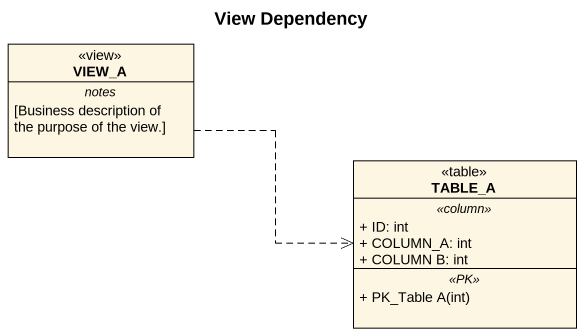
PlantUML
@startuml
title View Dependency
hide circle
hide empty members
skinparam classAttributeIconSize 0
class VIEW_A <<view>> {
  -- notes --
  [Business description of the purpose of the view.]
}
class TABLE_A <<table>> {
  .. <<column>> ..
  + ID: int
  + COLUMN_A: int
  + COLUMN B: int
  .. <<PK>> ..
  + PK_Table A(int)
}
VIEW_A .right.> TABLE_A
@enduml
